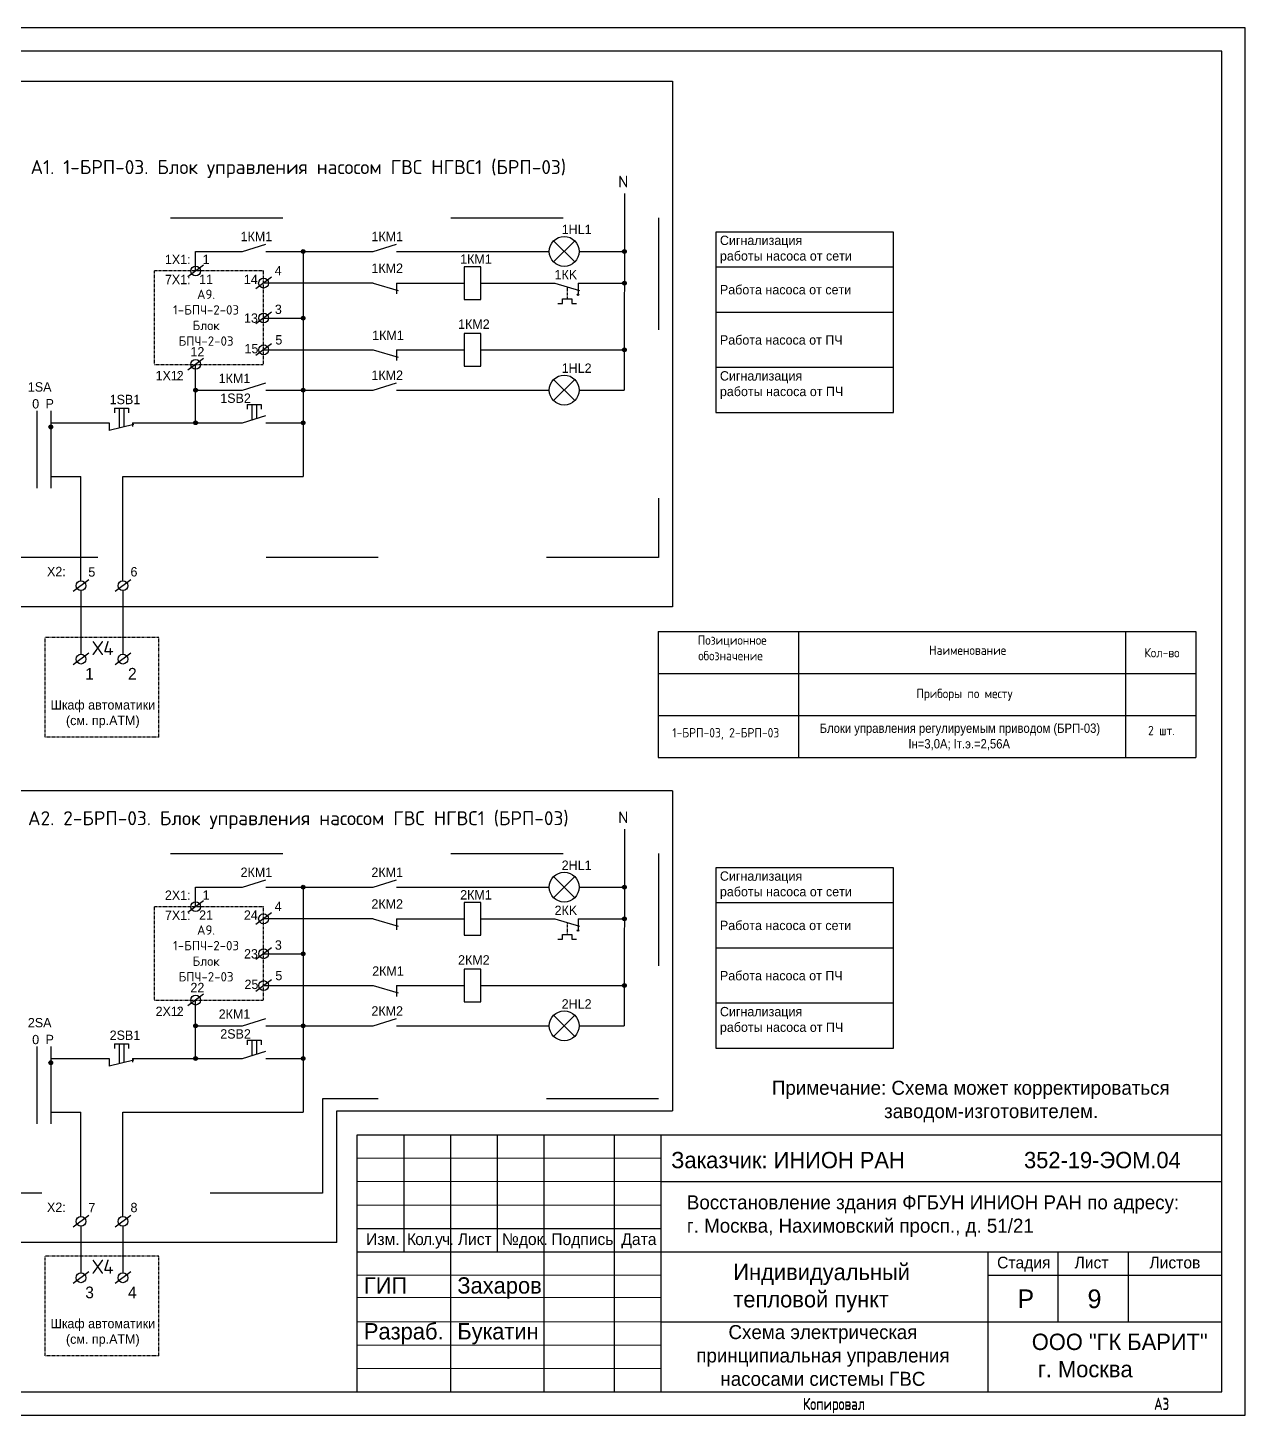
# Model space of a CAD drawing. Header units: millimetres. Extents: x 1606 to 7674, y 609 to 4159.
# Drawn here: x 6436.1 to 6696.7, y 2856 to 3153 of the extents above; entities that cross this region are included whole.
import ezdxf
from ezdxf.enums import TextEntityAlignment as Align

# ---------------------------------------------------------------- set-up
doc = ezdxf.new("R2010")
doc.units = ezdxf.units.MM
for name, pattern in [('ACAD_ISO03W100', [30, 12, -18]), ('DASHED2', [0.375, 0.25, -0.125]), ('K5LT_BASIC', [0]), ('K5LT_THIN', [0])]:
    doc.linetypes.add(name, pattern=pattern)
for name, color, linetype in [('24VDC', 7, 'Continuous'), ('LAYER0VIEW0', 7, 'Continuous'), ('Штамп', 7, 'Continuous')]:
    doc.layers.add(name, color=color, linetype=linetype)
doc.styles.add('GOST 2.304', font='CS_Gost2304.shx', dxfattribs={"oblique": 15})
doc.styles.add('MtXpl_ISOCPEUR', font='')
doc.styles.get('MtXpl_ISOCPEUR').set_extended_font_data('ISOCPEUR', bold=True)

msp = doc.modelspace()

# ---------------------------------------------------------------- hatches: boundary and pattern name
at = {"layer": 'Штамп', "lineweight": 25}
for points in [[(6494.66472, 3105.11172, 1), (6495.46472, 3105.11172, 1)], [(6563.41255, 3105.11172, 1), (6564.21255, 3105.11172, 1)], [(6563.41255, 3098.32584, 1), (6564.21255, 3098.32584, 1)], [(6494.66472, 3090.8402, 1), (6495.46472, 3090.8402, 1)], [(6563.41255, 3084.05432, 1), (6564.21255, 3084.05432, 1)], [(6471.67193, 3075.42526, 1), (6472.47193, 3075.42526, 1)], [(6494.66472, 3075.42526, 1), (6495.46472, 3075.42526, 1)], [(6471.67193, 3068.42526, 1), (6472.47193, 3068.42526, 1)], [(6494.66472, 3068.42526, 1), (6495.46472, 3068.42526, 1)], [(6440.66472, 3067.52832, 1), (6441.46472, 3067.52832, 1)], [(6494.66472, 2969.03071, 1), (6495.46472, 2969.03071, 1)], [(6563.41255, 2969.03071, 1), (6564.21255, 2969.03071, 1)], [(6563.41255, 2962.24482, 1), (6564.21255, 2962.24482, 1)], [(6494.66472, 2954.75918, 1), (6495.46472, 2954.75918, 1)], [(6563.41255, 2947.9733, 1), (6564.21255, 2947.9733, 1)], [(6471.67193, 2939.34425, 1), (6472.47193, 2939.34425, 1)], [(6494.66472, 2939.34425, 1), (6495.46472, 2939.34425, 1)], [(6440.66472, 2931.4473, 1), (6441.46472, 2931.4473, 1)], [(6471.67193, 2932.34425, 1), (6472.47193, 2932.34425, 1)], [(6494.66472, 2932.34425, 1), (6495.46472, 2932.34425, 1)]]:
    msp.add_hatch(color=256, dxfattribs=at).paths.add_polyline_path(points)

# ---------------------------------------------------------------- linework, layer by layer
at = {"layer": 'Штамп', "lineweight": 25, "ltscale": 100}
for p, q in [((6563.81255, 3117.52026), (6563.79869, 3075.42526)), ((6482.06472, 3105.11172), (6487.06472, 3106.67945)), ((6510.06472, 3105.11172), (6515.06472, 3106.67945)), ((6583.35478, 3109.25545), (6583.35478, 3070.64564)), ((6621.39257, 3109.25545), (6583.35478, 3109.25545)), ((6621.39257, 3070.64564), (6621.39257, 3109.25545)), ((6472.07193, 3100.92526), (6472.07193, 3105.11172)), ((6472.07193, 3105.11172), (6482.06472, 3105.11172)), ((6487.06472, 3105.11172), (6495.06472, 3105.11172)), ((6495.06472, 3105.11172), (6495.06472, 3056.93133)), ((6495.06472, 3105.11172), (6510.06472, 3105.11172)), ((6515.06472, 3105.11172), (6547.73501, 3105.11172)), ((6554.13501, 3105.11172), (6563.79869, 3105.11172)), ((6529.56366, 3101.82584), (6529.56366, 3094.82584)), ((6533.06366, 3101.82584), (6529.56366, 3101.82584)), ((6529.56366, 3101.82584), (6529.56366, 3101.82584)), ((6533.06366, 3094.82584), (6533.06366, 3101.82584)), ((6621.39257, 3101.76045), (6583.35478, 3101.76045)), ((6510.06472, 3098.32584), (6486.60103, 3098.32584)), ((6510.06472, 3098.32584), (6515.38595, 3096.75811)), ((6515.06472, 3098.32584), (6529.56366, 3098.32584)), ((6515.06472, 3098.32584), (6515.06472, 3095.99797)), ((6533.06366, 3098.32584), (6548.90383, 3098.32584)), ((6548.90383, 3098.32584), (6554.22506, 3096.75811)), ((6553.90383, 3098.32584), (6553.90383, 3095.99797)), ((6553.90383, 3098.32584), (6563.81255, 3098.32584)), ((6529.56366, 3094.82584), (6533.06366, 3094.82584)), ((6550.56445, 3093.97871), (6550.56445, 3094.97871)), ((6550.56445, 3094.97871), (6552.56445, 3094.97871)), ((6552.56445, 3094.97871), (6552.56445, 3093.97871)), ((6549.56445, 3093.97871), (6550.56445, 3093.97871)), ((6552.56445, 3093.97871), (6553.56445, 3093.97871)), ((6621.39257, 3092.04476), (6583.35478, 3092.04476)), ((6486.57522, 3090.8402), (6495.06472, 3090.8402)), ((6529.56366, 3087.55432), (6529.56366, 3080.55432)), ((6533.06366, 3087.55432), (6529.56366, 3087.55432)), ((6529.56366, 3087.55432), (6529.56366, 3087.55432)), ((6533.06366, 3080.55432), (6533.06366, 3087.55432)), ((6486.6229, 3084.04338), (6510.06472, 3084.05432)), ((6510.06472, 3084.05432), (6515.38595, 3082.48659)), ((6515.06472, 3084.05432), (6515.06472, 3081.72645)), ((6515.06472, 3084.05432), (6529.56366, 3084.05432)), ((6533.06366, 3084.05432), (6563.81255, 3084.05432)), ((6472.07193, 3068.42526), (6472.07193, 3080.92526)), ((6529.56366, 3080.55432), (6533.06366, 3080.55432)), ((6621.39257, 3080.24713), (6583.35478, 3080.24713)), ((6482.06472, 3075.42526), (6487.06472, 3076.99299)), ((6510.06472, 3075.42526), (6515.06472, 3076.99299)), ((6472.07193, 3075.42526), (6482.06472, 3075.42526)), ((6487.06472, 3075.42526), (6495.06472, 3075.42526)), ((6495.06472, 3075.42526), (6510.06472, 3075.42526)), ((6515.06472, 3075.42526), (6547.73501, 3075.42526)), ((6554.13501, 3075.42526), (6563.79869, 3075.42526)), ((6454.73109, 3071.58324), (6457.73109, 3071.58324)), ((6454.73109, 3071.58324), (6454.73109, 3070.58324)), ((6455.73109, 3071.58324), (6455.73109, 3067.30139)), ((6456.73109, 3071.58324), (6456.73109, 3067.55126)), ((6457.73109, 3071.58324), (6457.73109, 3070.58324)), ((6483.11085, 3072.36404), (6486.11085, 3072.36404)), ((6483.11085, 3072.36404), (6483.11085, 3071.36404)), ((6484.11085, 3072.36404), (6484.11085, 3069.06681)), ((6485.11085, 3072.36404), (6485.11085, 3069.38036)), ((6486.11085, 3072.36404), (6486.11085, 3071.36404)), ((6441.06472, 3068.42526), (6453.56472, 3068.42526)), ((6453.56472, 3068.42526), (6453.56472, 3066.76008)), ((6458.84648, 3068.07983), (6453.56472, 3066.76008)), ((6458.56472, 3068.42526), (6458.56472, 3067.60926)), ((6458.56472, 3068.42526), (6482.06472, 3068.42526)), ((6482.06472, 3068.42526), (6487.06472, 3069.99299)), ((6487.06472, 3068.42526), (6495.06472, 3068.42526)), ((6583.35478, 3070.64564), (6621.39257, 3070.64564)), ((6441.06472, 3056.93133), (6447.52682, 3056.93133)), ((6447.52682, 3034.60961), (6447.52682, 3056.93133)), ((6456.50871, 3056.93133), (6495.06472, 3056.93133)), ((6456.50871, 3034.60961), (6456.50871, 3056.93133)), ((6447.52682, 3032.50961), (6447.52682, 3018.88146)), ((6456.50871, 3032.50961), (6456.50871, 3018.88146)), ((6563.81255, 2981.43925), (6563.79869, 2939.34425)), ((6583.35478, 2973.17444), (6583.35478, 2934.56462)), ((6621.39257, 2973.17444), (6583.35478, 2973.17444)), ((6621.39257, 2934.56462), (6621.39257, 2973.17444)), ((6482.06472, 2969.03071), (6487.06472, 2970.59843)), ((6510.06472, 2969.03071), (6515.06472, 2970.59843)), ((6472.07193, 2964.84425), (6472.07193, 2969.03071)), ((6472.07193, 2969.03071), (6482.06472, 2969.03071)), ((6487.06472, 2969.03071), (6495.06472, 2969.03071)), ((6495.06472, 2969.03071), (6495.06472, 2920.85032)), ((6495.06472, 2969.03071), (6510.06472, 2969.03071)), ((6515.06472, 2969.03071), (6547.73501, 2969.03071)), ((6554.13501, 2969.03071), (6563.79869, 2969.03071)), ((6529.56366, 2965.74482), (6529.56366, 2958.74482)), ((6533.06366, 2965.74482), (6529.56366, 2965.74482)), ((6529.56366, 2965.74482), (6529.56366, 2965.74482)), ((6533.06366, 2958.74482), (6533.06366, 2965.74482)), ((6621.39257, 2965.67944), (6583.35478, 2965.67944)), ((6510.06472, 2962.24482), (6486.60103, 2962.24482)), ((6510.06472, 2962.24482), (6515.38595, 2960.6771)), ((6515.06472, 2962.24482), (6529.56366, 2962.24482)), ((6515.06472, 2962.24482), (6515.06472, 2959.91696)), ((6533.06366, 2962.24482), (6548.90383, 2962.24482)), ((6548.90383, 2962.24482), (6554.22506, 2960.6771)), ((6553.90383, 2962.24482), (6553.90383, 2959.91696)), ((6553.90383, 2962.24482), (6563.81255, 2962.24482)), ((6529.56366, 2958.74482), (6533.06366, 2958.74482)), ((6550.56445, 2957.8977), (6550.56445, 2958.8977)), ((6550.56445, 2958.8977), (6552.56445, 2958.8977)), ((6552.56445, 2958.8977), (6552.56445, 2957.8977)), ((6549.56445, 2957.8977), (6550.56445, 2957.8977)), ((6552.56445, 2957.8977), (6553.56445, 2957.8977)), ((6621.39257, 2955.96375), (6583.35478, 2955.96375)), ((6486.57522, 2954.75918), (6495.06472, 2954.75918)), ((6529.56366, 2951.4733), (6529.56366, 2944.4733)), ((6533.06366, 2951.4733), (6529.56366, 2951.4733)), ((6529.56366, 2951.4733), (6529.56366, 2951.4733)), ((6533.06366, 2944.4733), (6533.06366, 2951.4733)), ((6486.6229, 2947.96236), (6510.06472, 2947.9733)), ((6510.06472, 2947.9733), (6515.38595, 2946.40558)), ((6515.06472, 2947.9733), (6515.06472, 2945.64544)), ((6515.06472, 2947.9733), (6529.56366, 2947.9733)), ((6533.06366, 2947.9733), (6563.81255, 2947.9733)), ((6472.07193, 2932.34425), (6472.07193, 2944.84425)), ((6529.56366, 2944.4733), (6533.06366, 2944.4733)), ((6621.39257, 2944.16611), (6583.35478, 2944.16611)), ((6482.06472, 2939.34425), (6487.06472, 2940.91197)), ((6510.06472, 2939.34425), (6515.06472, 2940.91197)), ((6472.07193, 2939.34425), (6482.06472, 2939.34425)), ((6487.06472, 2939.34425), (6495.06472, 2939.34425)), ((6495.06472, 2939.34425), (6510.06472, 2939.34425)), ((6515.06472, 2939.34425), (6547.73501, 2939.34425)), ((6554.13501, 2939.34425), (6563.79869, 2939.34425)), ((6454.73109, 2935.50222), (6457.73109, 2935.50222)), ((6454.73109, 2935.50222), (6454.73109, 2934.50222)), ((6455.73109, 2935.50222), (6455.73109, 2931.22037)), ((6456.73109, 2935.50222), (6456.73109, 2931.47024)), ((6457.73109, 2935.50222), (6457.73109, 2934.50222)), ((6483.11085, 2936.28303), (6486.11085, 2936.28303)), ((6483.11085, 2936.28303), (6483.11085, 2935.28303)), ((6484.11085, 2936.28303), (6484.11085, 2932.9858)), ((6485.11085, 2936.28303), (6485.11085, 2933.29934)), ((6486.11085, 2936.28303), (6486.11085, 2935.28303)), ((6583.35478, 2934.56462), (6621.39257, 2934.56462)), ((6441.06472, 2932.34425), (6453.56472, 2932.34425)), ((6453.56472, 2932.34425), (6453.56472, 2930.67907)), ((6458.84648, 2931.99881), (6453.56472, 2930.67907)), ((6458.56472, 2932.34425), (6458.56472, 2931.52824)), ((6458.56472, 2932.34425), (6482.06472, 2932.34425)), ((6482.06472, 2932.34425), (6487.06472, 2933.91197)), ((6487.06472, 2932.34425), (6495.06472, 2932.34425)), ((6441.06472, 2920.85032), (6447.52682, 2920.85032)), ((6447.52682, 2898.5286), (6447.52682, 2920.85032)), ((6456.50871, 2920.85032), (6495.06472, 2920.85032)), ((6456.50871, 2898.5286), (6456.50871, 2920.85032)), ((6447.52682, 2896.4286), (6447.52682, 2886.45714)), ((6456.50871, 2896.4286), (6456.50871, 2886.45714))]:
    msp.add_line(p, q, dxfattribs=at)
at = {"layer": 'Штамп', "color": 3, "linetype": 'ACAD_ISO03W100', "ltscale": 2}
for p, q in [((6346.71135, 3112.29818), (6571.14693, 3112.29818)), ((6571.14693, 3112.29818), (6571.14693, 3039.59322)), ((6438.06472, 3071.00774), (6438.06472, 3054.44974)), ((6441.06472, 3071.00774), (6441.06472, 3054.44974)), ((6571.14693, 3039.59322), (6346.71135, 3039.59322)), ((6346.71135, 2976.21717), (6571.14693, 2976.21717)), ((6571.14693, 2976.21717), (6571.14693, 2923.70649)), ((6438.06472, 2934.92672), (6438.06472, 2918.36872)), ((6441.06472, 2934.92672), (6441.06472, 2918.36872)), ((6571.14693, 2923.70649), (6499.1921, 2923.70649)), ((6499.1921, 2923.70649), (6499.1921, 2903.51221)), ((6499.1921, 2903.51221), (6346.71135, 2903.51221))]:
    msp.add_line(p, q, dxfattribs=at)
at = {"layer": 'Штамп', "lineweight": 25}
for p, q in [((6548.67227, 3107.37446), (6553.19776, 3102.84898)), ((6548.67227, 3102.84898), (6553.19776, 3107.37446)), ((6548.67227, 3077.688), (6553.19776, 3073.16252)), ((6548.67227, 3073.16252), (6553.19776, 3077.688)), ((6548.67227, 2971.29345), (6553.19776, 2966.76796)), ((6548.67227, 2966.76796), (6553.19776, 2971.29345)), ((6548.67227, 2941.60699), (6553.19776, 2937.0815)), ((6548.67227, 2937.0815), (6553.19776, 2941.60699))]:
    msp.add_line(p, q, dxfattribs=at)
at = {"layer": 'Штамп', "linetype": 'DASHED2', "lineweight": 25, "ltscale": 0.25}
for p, q in [((6486.60103, 3100.92526), (6463.19522, 3100.92526)), ((6463.19522, 3100.92526), (6463.19522, 3080.92526)), ((6486.62683, 3081.01032), (6486.60103, 3100.92526)), ((6463.19522, 3080.92526), (6486.60103, 3080.92526)), ((6486.60103, 2964.84425), (6463.19522, 2964.84425)), ((6463.19522, 2964.84425), (6463.19522, 2944.84425)), ((6486.62683, 2944.92931), (6486.60103, 2964.84425)), ((6463.19522, 2944.84425), (6486.60103, 2944.84425))]:
    msp.add_line(p, q, dxfattribs=at)
at = {"layer": 'Штамп', "color": 3, "lineweight": 25}
for p, q in [((6473.75854, 3102.17444), (6470.38532, 3099.67608)), ((6488.291, 3099.57502), (6484.91778, 3097.07666)), ((6488.3007, 3092.08938), (6484.92748, 3089.59102)), ((6488.30951, 3085.29255), (6484.93629, 3082.7942)), ((6473.75854, 3082.17444), (6470.38532, 3079.67608)), ((6449.21343, 3034.80879), (6445.84021, 3032.31043)), ((6458.19532, 3034.80879), (6454.8221, 3032.31043)), ((6449.21343, 3019.08063), (6445.84021, 3016.58228)), ((6458.19532, 3019.08063), (6454.8221, 3016.58228)), ((6473.75854, 2966.09342), (6470.38532, 2963.59507)), ((6488.291, 2963.494), (6484.91778, 2960.99565)), ((6488.3007, 2956.00836), (6484.92748, 2953.51001)), ((6488.30951, 2949.21154), (6484.93629, 2946.71318)), ((6473.75854, 2946.09342), (6470.38532, 2943.59507)), ((6449.21343, 2898.72777), (6445.84021, 2896.22942)), ((6458.19532, 2898.72777), (6454.8221, 2896.22942)), ((6449.21343, 2886.65632), (6445.84021, 2884.15797)), ((6458.19532, 2886.65632), (6454.8221, 2884.15797))]:
    msp.add_line(p, q, dxfattribs=at)
at = {"layer": 'Штамп', "linetype": 'DASHED2', "lineweight": 25, "ltscale": 0.1}
for p, q in [((6551.56445, 3097.54198), (6551.56445, 3094.97871)), ((6551.56445, 2961.46096), (6551.56445, 2958.8977))]:
    msp.add_line(p, q, dxfattribs=at)
at = {"layer": 'Штамп', "lineweight": 25, "ltscale": 2}
for p, q in [((6571.0681, 3023.74625), (6686.0681, 3023.74625)), ((6571.0681, 3023.74625), (6571.0681, 2996.74625)), ((6601.0681, 3023.74625), (6601.0681, 2996.74625)), ((6671.0681, 3023.74625), (6671.0681, 2996.74625)), ((6686.0681, 3023.74625), (6686.0681, 2996.74625)), ((6571.0681, 3014.74625), (6686.0681, 3014.74625)), ((6571.0681, 3005.74625), (6686.0681, 3005.74625)), ((6571.0681, 2996.74625), (6686.0681, 2996.74625))]:
    msp.add_line(p, q, dxfattribs=at)
at = {"layer": 'Штамп', "color": 3, "linetype": 'DASHED2', "lineweight": 25, "ltscale": 0.25}
for p, q in [((6439.86444, 3022.53816), (6464.17577, 3022.53816)), ((6439.86444, 3001.10403), (6439.86444, 3022.53816)), ((6464.17577, 3001.10403), (6464.17577, 3022.53816)), ((6464.17577, 3001.10403), (6439.86444, 3001.10403)), ((6439.86444, 2890.11385), (6464.17577, 2890.11385)), ((6439.86444, 2868.67972), (6439.86444, 2890.11385)), ((6464.17577, 2868.67972), (6464.17577, 2890.11385)), ((6464.17577, 2868.67972), (6439.86444, 2868.67972))]:
    msp.add_line(p, q, dxfattribs=at)
at = {"layer": 'Штамп', "color": 0}
for p, q in [((6425.66782, 2989.70187), (6574.07607, 2989.70187)), ((6574.07607, 2989.64029), (6574.07607, 2921.17158)), ((6502.31633, 2892.93024), (6502.31633, 2921.17158)), ((6502.31633, 2921.17158), (6574.07607, 2921.17158)), ((6502.31633, 2892.93024), (6325.74754, 2892.93024))]:
    msp.add_line(p, q, dxfattribs=at)
at = {"layer": 'Штамп', "linetype": 'K5LT_BASIC', "lineweight": 30}
for p, q in [((6506.66613, 2915.98425), (6691.66613, 2915.98425)), ((6506.66613, 2860.98425), (6506.66613, 2915.98425)), ((6516.66613, 2910.98425), (6516.66613, 2915.98425)), ((6526.66613, 2860.98425), (6526.66613, 2915.98425)), ((6536.66613, 2910.98425), (6536.66613, 2915.98425)), ((6546.66613, 2860.98425), (6546.66613, 2915.98425)), ((6561.66613, 2860.98425), (6561.66613, 2915.98425)), ((6571.66613, 2860.98425), (6571.66613, 2915.98425)), ((6516.66613, 2905.98425), (6516.66613, 2910.98425)), ((6536.66613, 2905.98425), (6536.66613, 2910.98425)), ((6516.66613, 2900.98425), (6516.66613, 2905.98425)), ((6536.66613, 2900.98425), (6536.66613, 2905.98425)), ((6571.66613, 2905.98425), (6641.66613, 2905.98425)), ((6641.66613, 2905.98425), (6691.66613, 2905.98425)), ((6516.66613, 2895.98425), (6516.66613, 2900.98425)), ((6536.66613, 2895.98425), (6536.66613, 2900.98425)), ((6506.66613, 2895.98425), (6526.66613, 2895.98425)), ((6516.66613, 2890.98425), (6516.66613, 2895.98425)), ((6526.66613, 2895.98425), (6546.66613, 2895.98425)), ((6536.66613, 2890.98425), (6536.66613, 2895.98425)), ((6546.66613, 2895.98425), (6561.66613, 2895.98425)), ((6561.66613, 2895.98425), (6571.66613, 2895.98425)), ((6506.66613, 2890.98425), (6526.66613, 2890.98425)), ((6526.66613, 2890.98425), (6546.66613, 2890.98425)), ((6546.66613, 2890.98425), (6561.66613, 2890.98425)), ((6561.66613, 2890.98425), (6571.66613, 2890.98425)), ((6571.66613, 2890.98425), (6641.66613, 2890.98425)), ((6641.66613, 2890.98425), (6691.66613, 2890.98425)), ((6641.66613, 2875.98425), (6641.66613, 2890.98425)), ((6656.66613, 2875.98425), (6656.66613, 2890.98425)), ((6671.66613, 2875.98425), (6671.66613, 2890.98425)), ((6641.66613, 2885.98425), (6656.66613, 2885.98425)), ((6656.66613, 2885.98425), (6671.66613, 2885.98425)), ((6671.66613, 2885.98425), (6691.66613, 2885.98425)), ((6571.66613, 2875.98425), (6641.66613, 2875.98425)), ((6641.66613, 2860.98425), (6641.66613, 2875.98425)), ((6641.66613, 2875.98425), (6691.66613, 2875.98425))]:
    msp.add_line(p, q, dxfattribs=at)
at = {"layer": 'Штамп', "linetype": 'K5LT_THIN', "lineweight": 9}
for p, q in [((6506.66613, 2910.98425), (6571.66613, 2910.98425)), ((6506.66613, 2905.98425), (6571.66613, 2905.98425)), ((6506.66613, 2900.98425), (6571.66613, 2900.98425)), ((6506.66613, 2885.98425), (6571.66613, 2885.98425)), ((6506.66613, 2881.16884), (6571.66613, 2881.16884)), ((6506.66613, 2875.98425), (6571.66613, 2875.98425)), ((6506.66613, 2870.98425), (6571.66613, 2870.98425)), ((6506.66613, 2865.98425), (6571.66613, 2865.98425))]:
    msp.add_line(p, q, dxfattribs=at)
at = {"layer": 'Штамп', "lineweight": 25, "ltscale": 100}
for points in [[(6276.66613, 2855.98425), (6696.66613, 2855.98425), (6696.66613, 3152.98425), (6276.66613, 3152.98425), (6276.66613, 2855.98425)], [(6296.66613, 2860.98425), (6691.66613, 2860.98425), (6691.66613, 3147.98425), (6296.66613, 3147.98425), (6296.66613, 2860.98425)]]:
    msp.add_lwpolyline(points, dxfattribs=at)
at = {"layer": 'Штамп', "color": 0}
msp.add_lwpolyline([(6325.74754, 3141.58327), (6574.07607, 3141.58327), (6574.07607, 3029.01125), (6325.74754, 3029.01125)], close=True, dxfattribs=at)
at = {"layer": 'Штамп', "lineweight": 25}
for centre, radius in [((6550.93501, 3105.11172), 3.2), ((6495.06472, 3105.11172), 0.4), ((6563.81255, 3105.11172), 0.4), ((6563.81255, 3098.32584), 0.4), ((6495.06472, 3090.8402), 0.4), ((6563.81255, 3084.05432), 0.4), ((6550.93501, 3075.42526), 3.2), ((6472.07193, 3075.42526), 0.4), ((6495.06472, 3075.42526), 0.4), ((6472.07193, 3068.42526), 0.4), ((6495.06472, 3068.42526), 0.4), ((6441.06472, 3067.52832), 0.4), ((6550.93501, 2969.03071), 3.2), ((6495.06472, 2969.03071), 0.4), ((6563.81255, 2969.03071), 0.4), ((6563.81255, 2962.24482), 0.4), ((6495.06472, 2954.75918), 0.4), ((6563.81255, 2947.9733), 0.4), ((6550.93501, 2939.34425), 3.2), ((6472.07193, 2939.34425), 0.4), ((6495.06472, 2939.34425), 0.4), ((6441.06472, 2931.4473), 0.4), ((6472.07193, 2932.34425), 0.4), ((6495.06472, 2932.34425), 0.4)]:
    msp.add_circle(centre, radius, dxfattribs=at)
at = {"layer": 'Штамп', "color": 3, "lineweight": 25}
for centre in [(6472.07193, 3100.92526), (6486.60439, 3098.32584), (6486.61409, 3090.8402), (6486.6229, 3084.04338), (6472.07193, 3080.92526), (6447.52682, 3033.55961), (6456.50871, 3033.55961), (6447.52682, 3017.83146), (6456.50871, 3017.83146), (6472.07193, 2964.84425), (6486.60439, 2962.24482), (6486.61409, 2954.75918), (6486.6229, 2947.96236), (6472.07193, 2944.84425), (6447.52682, 2897.4786), (6456.50871, 2897.4786), (6447.52682, 2885.40714), (6456.50871, 2885.40714)]:
    msp.add_circle(centre, 1.05, dxfattribs=at)
at = {"layer": 'Штамп', "lineweight": 25, "ltscale": 100}
for centre in [(6553.90383, 3095.83016), (6553.90383, 2959.74914)]:
    msp.add_circle(centre, 0.16782, dxfattribs=at)

# ---------------------------------------------------------------- texts
at = {"layer": '24VDC', "attachment_point": 1}
for s, insert, char_height in [('{\\Q0;Восстановление здания ФГБУН ИНИОН РАН по адресу:\\Pг. Москва, Нахимовский просп., д. 51/21}', (6577.18556, 2903.06093), 3), ('{\\Q0;Индивидуальный\\Pтепловой пункт}', (6587.12778, 2888.40596), 3.5), ('{\\Q0;ООО "ГК БАРИТ"\\P г. Москва}', (6650.98957, 2873.44846), 3.5)]:
    msp.add_mtext(s, dxfattribs=dict(at, insert=insert, char_height=char_height))
at = {"layer": 'LAYER0VIEW0', "color": 7, "linetype": 'K5LT_BASIC', "insert": (6606.29385, 2875.28333), "char_height": 3, "width": 129.4370343, "attachment_point": 2}
msp.add_mtext('{\\Q0;Схема электрическая \\Pпринципиальная управления\\Pнасосами системы ГВС}', dxfattribs=at)
at = {"layer": 'Штамп', "style": 'MtXpl_ISOCPEUR', "width": 0.9}
for s, p in [('Позиционное', (6579.52847, 3020.90754)), ('Наименование', (6629.01739, 3018.74237)), ('обозначение', (6579.61753, 3017.57421)), ('Кол-во', (6675.07782, 3018.20547)), ('Приборы по месту', (6626.29619, 3009.47873)), ('1-БРП-03, 2-БРП-03', (6574.06948, 3001.07793)), ('2 шт.', (6675.87392, 3001.55734))]:
    msp.add_text(s, height=2, dxfattribs=at).set_placement(p)
at = {"layer": 'Штамп', "width": 0.9}
for s, p in [('Блоки управления регулируемым приводом (БРП-03)', (6605.61029, 3002.04861)), (' Iн=3,0А; Iт.э.=2,56А', (6623.92529, 2998.71528))]:
    msp.add_text(s, height=2, dxfattribs=at).set_placement(p)
at = {"layer": 'Штамп', "linetype": 'Continuous', "lineweight": 25, "style": 'GOST 2.304'}
for p in [(6608.66613, 2857.23425), (6608.66613, 2857.08427)]:
    msp.add_text('Копировал', height=2.5, dxfattribs=at).set_placement(p, align=Align.CENTER)
for p in [(6677.16613, 2857.23425), (6677.16613, 2857.08427)]:
    msp.add_text('A3', height=2.5, dxfattribs=at).set_placement(p)
at = {"layer": 'Штамп', "lineweight": 30}
for s, insert, char_height, width, attachment_point in [('{\\fISOCPEUR|b1|i0|c204|p34;\\Q0;A1. 1-БРП-03. Блок управления насосом ГВС НГВС1 (БРП-03)}', (6494.03741, 3122.75541), 3, 127.4883678, 5), ('{\\Q0;1HL1}', (6550.39971, 3109.80227), 2, 3.8524004, 4), ('{\\Q0;1КМ1}', (6481.68902, 3108.30054), 2, 3.8524004, 4), ('{\\Q0;1КМ1}', (6509.68902, 3108.30054), 2, 3.8524004, 4), ('{\\Q0;Сигнализация\\Pработы насоса от сети}', (6584.25459, 3105.50795), 2, 32.2205163, 4), ('{\\Q0;1Х1:}', (6465.4969, 3103.38441), 2, 3.8524004, 4), ('{\\Q0;1}', (6474.30533, 3103.41081), 2, 3.8524004, 5), ('{\\Q0;1КМ1}', (6528.67921, 3103.46258), 2, 3.8524004, 4), ('{\\Q0;4}', (6489.7338, 3101.0056), 2, 3.8524004, 5), ('{\\Q0;1КМ2}', (6509.68902, 3101.51466), 2, 3.8524004, 4), ('{\\Q0;1КK}', (6548.87805, 3100.1473), 2, 3.8524004, 4), ('{\\Q0;7Х1:}', (6465.4969, 3099.09537), 2, 3.8524004, 4), ('{\\Q0;11}', (6474.30533, 3099.12177), 2, 3.8524004, 5), ('{\\Q0;14}', (6483.87706, 3099.12177), 2, 3.8524004, 5), ('{\\Q0;Работа насоса от сети}', (6584.25459, 3096.90261), 2, 32.2205163, 4), ('{\\fISOCPEUR|b1|i0|c204|p34;\\Q0;А9. 1-БПЧ-2-03\\Q15;\\P\\fISOCPEUR|b0|i0|c204|p34;\\Q0;Блок\\PБПЧ-2-03}', (6474.30521, 3090.92526), 2, 16.8745669, 5), ('{\\Q0;13}', (6483.91195, 3090.81729), 2, 3.8524004, 5), ('{\\Q0;3}', (6489.7687, 3092.70111), 2, 3.8524004, 5), ('{\\Q0;1КМ2}', (6528.22803, 3089.53611), 2, 3.8524004, 4), ('{\\Q0;5}', (6489.87296, 3086.16723), 2, 3.8524004, 5), ('{\\Q0;1КМ1}', (6509.84964, 3087.1485), 2, 3.8524004, 4), ('{\\Q0;Работа насоса от ПЧ}', (6584.25459, 3086.14595), 2, 32.2205163, 4), ('{\\Q0;12}', (6470.96053, 3083.62044), 2, 3.8524004, 4), ('{\\Q0;15}', (6484.01621, 3084.2834), 2, 3.8524004, 5), ('{\\Q0;1HL2}', (6550.39971, 3080.11581), 2, 3.8524004, 4), ('{\\Q0;1SА}', (6436.17061, 3076.08826), 2, 3.8524004, 4), ('{\\Q0;1Х1:}', (6463.5024, 3078.52783), 2, 3.8524004, 4), ('{\\Q0;2}', (6468.01697, 3078.52204), 2, 3.8524004, 4), ('{\\Q0;1КМ1}', (6477.0012, 3077.92783), 2, 3.8524004, 4), ('{\\Q0;1КМ2}', (6509.68902, 3078.61408), 2, 3.8524004, 4), ('{\\Q0;Сигнализация\\Pработы насоса от ПЧ}', (6584.25459, 3076.49963), 2, 32.2205163, 4), ('{\\Q0;1SB1}', (6453.67761, 3073.39604), 2, 3.8524004, 4), ('{\\Q0;1SB2}', (6477.34061, 3073.67685), 2, 3.8524004, 4), ('{\\Q0;0}', (6438.58511, 3072.47144), 2, 3.8524004, 6), ('{\\Q0;Р}', (6441.73783, 3072.50412), 2, 3.8524004, 6), ('{\\Q0;Х2:}', (6442.2779, 3036.58584), 2, 3.8524004, 5), ('{\\Q0;5}', (6449.84747, 3036.47436), 2, 3.8524004, 5), ('{\\Q0;6}', (6458.87607, 3036.51696), 2, 3.8524004, 5), ('{\\fISOCPEUR|b1|i0|c204|p34;\\Q0;A2. 2-БРП-03. Блок управления насосом ГВС НГВС1 (БРП-03)}', (6494.03741, 2983.37816), 3, 127.4883678, 5), ('{\\Q0;2КМ1}', (6481.68902, 2972.21953), 2, 3.8524004, 4), ('{\\Q0;2КМ1}', (6509.68902, 2972.21953), 2, 3.8524004, 4), ('{\\Q0;2HL1}', (6550.39971, 2973.72126), 2, 3.8524004, 4), ('{\\Q0;Сигнализация\\Pработы насоса от сети}', (6584.25459, 2969.42694), 2, 32.2205163, 4), ('{\\Q0;2Х1:}', (6465.4969, 2967.3034), 2, 3.8524004, 4), ('{\\Q0;1}', (6474.30533, 2967.32979), 2, 3.8524004, 5), ('{\\Q0;2КМ1}', (6528.67921, 2967.38156), 2, 3.8524004, 4), ('{\\Q0;21}', (6474.30533, 2963.04075), 2, 3.8524004, 5), ('{\\Q0;24}', (6483.87706, 2963.04075), 2, 3.8524004, 5), ('{\\Q0;4}', (6489.7338, 2964.92458), 2, 3.8524004, 5), ('{\\Q0;2КМ2}', (6509.68902, 2965.43364), 2, 3.8524004, 4), ('{\\Q0;2КK}', (6548.87805, 2964.06628), 2, 3.8524004, 4), ('{\\Q0;7Х1:}', (6465.4969, 2963.01436), 2, 3.8524004, 4), ('{\\Q0;Работа насоса от сети}', (6584.25459, 2960.82159), 2, 32.2205163, 4), ('{\\fISOCPEUR|b1|i0|c204|p34;\\Q0;А9. 1-БПЧ-2-03\\Q15;\\P\\fISOCPEUR|b0|i0|c204|p34;\\Q0;Блок\\PБПЧ-2-03}', (6474.30521, 2954.84425), 2, 16.8745669, 5), ('{\\Q0;23}', (6483.91195, 2954.73627), 2, 3.8524004, 5), ('{\\Q0;3}', (6489.7687, 2956.6201), 2, 3.8524004, 5), ('{\\Q0;2КМ2}', (6528.22803, 2953.4551), 2, 3.8524004, 4), ('{\\Q0;25}', (6484.01621, 2948.20238), 2, 3.8524004, 5), ('{\\Q0;5}', (6489.87296, 2950.08621), 2, 3.8524004, 5), ('{\\Q0;2КМ1}', (6509.84964, 2951.06748), 2, 3.8524004, 4), ('{\\Q0;Работа насоса от ПЧ}', (6584.25459, 2950.06493), 2, 32.2205163, 4), ('{\\Q0;22}', (6470.96053, 2947.53942), 2, 3.8524004, 4), ('{\\Q0;2Х1:}', (6463.5024, 2942.44682), 2, 3.8524004, 4), ('{\\Q0;2}', (6468.01697, 2942.44102), 2, 3.8524004, 4), ('{\\Q0;2КМ2}', (6509.68902, 2942.53307), 2, 3.8524004, 4), ('{\\Q0;2HL2}', (6550.39971, 2944.0348), 2, 3.8524004, 4), ('{\\Q0;Сигнализация\\Pработы насоса от ПЧ}', (6584.25459, 2940.41861), 2, 32.2205163, 4), ('{\\Q0;2SА}', (6436.17061, 2940.00724), 2, 3.8524004, 4), ('{\\Q0;2КМ1}', (6477.0012, 2941.84681), 2, 3.8524004, 4), ('{\\Q0;0}', (6438.58511, 2936.39043), 2, 3.8524004, 6), ('{\\Q0;Р}', (6441.73783, 2936.42311), 2, 3.8524004, 6), ('{\\Q0;2SB1}', (6453.67761, 2937.31503), 2, 3.8524004, 4), ('{\\Q0;2SB2}', (6477.34061, 2937.59583), 2, 3.8524004, 4), ('{\\Q0;Примечание: Схема может корректироваться \\P^I^Iзаводом-изготовителем.}', (6595.38024, 2923.14967), 3, 113.4559779, 4)]:
    msp.add_mtext(s, dxfattribs=dict(at, insert=insert, char_height=char_height, width=width, attachment_point=attachment_point))
at = {"layer": 'Штамп', "color": 7, "linetype": 'K5LT_BASIC', "lineweight": 25}
for s, insert, char_height, width, attachment_point in [('{\\fISOCPEUR|b1|i0|c204|p34;\\Q0;N}', (6564.64121, 3121.29863), 2.5, 10.3833333, 3), ('{\\fISOCPEUR|b1|i0|c204|p34;\\Q0;Х4}', (6454.5509, 3021.703), 3, 10.3833333, 3), ('{\\Q0;1}', (6448.4461, 3015.95145), 2.5, 5.4555556, 1), ('{\\Q0;2}', (6457.59465, 3015.95145), 2.5, 5.4555556, 1), ('{\\fISOCPEUR|b1|i0|c204|p34;\\Q0;N}', (6564.64121, 2985.21762), 2.5, 10.3833333, 3), ('{\\fISOCPEUR|b1|i0|c204|p34;\\Q0;Х4}', (6454.5509, 2889.27868), 3, 10.3833333, 3), ('{\\Q0;3}', (6448.4461, 2883.52714), 2.5, 5.4555556, 1), ('{\\Q0;4}', (6457.59465, 2883.52714), 2.5, 5.4555556, 1)]:
    msp.add_mtext(s, dxfattribs=dict(at, insert=insert, char_height=char_height, width=width, attachment_point=attachment_point))
at = {"layer": 'Штамп', "color": 3, "lineweight": 30, "char_height": 2, "width": 53.3189237, "attachment_point": 5}
for insert in [(6452.2107, 3006.07459), (6452.2107, 2873.65028)]:
    msp.add_mtext('{\\Q0;Шкаф автоматики\\P(см. пр.АТМ)}', dxfattribs=dict(at, insert=insert))
at = {"layer": 'Штамп', "attachment_point": 1}
for s, insert, char_height in [('{\\Q0;Заказчик: ИНИОН РАН^I               352-19-ЭОМ.04}', (6573.82837, 2912.36093), 3.5), ('{\\Q0;Изм}.', (6508.56274, 2894.91952), 2.5), ('{\\Q0;\\T0.9;Кол.уч.}', (6517.28602, 2894.91952), 2.5), ('{\\Q0;Лист}', (6528.17077, 2894.91952), 2.5), ('{\\Q0;№док}.', (6537.63839, 2894.91952), 2.5), ('{\\Q0;Подпись}', (6548.17077, 2894.91952), 2.5), ('{\\Q0;Дата}', (6563.17077, 2894.91952), 2.5), ('{\\Q0;Стадия}', (6643.56274, 2889.91952), 2.5), ('{\\Q0;Лист}', (6660.14041, 2889.91952), 2.5), ('{\\Q0;Листов}', (6676.16475, 2889.91952), 2.5), ('{\\Q0;ГИП}', (6508.06923, 2885.52125), 3.5), ('{\\Q0;Захаров}', (6528.06923, 2885.52125), 3.5), ('{\\Q0;Р}', (6647.92395, 2882.91245), 4), ('{\\Q0;9}', (6662.92395, 2882.91245), 4), ('{\\Q0;Разраб}.', (6508.06923, 2875.70583), 3.5), ('{\\Q0;Букатин}', (6528.06923, 2875.70583), 3.5)]:
    msp.add_mtext(s, dxfattribs=dict(at, insert=insert, char_height=char_height))
at = {"layer": 'Штамп', "color": 6, "lineweight": 30, "char_height": 2, "width": 3.8524004, "attachment_point": 5}
for s, insert in [('{\\Q0;Х2:}', (6442.2779, 2900.50482)), ('{\\Q0;7}', (6449.84747, 2900.39335)), ('{\\Q0;8}', (6458.87607, 2900.43595))]:
    msp.add_mtext(s, dxfattribs=dict(at, insert=insert))

doc.saveas('drawing.dxf')
